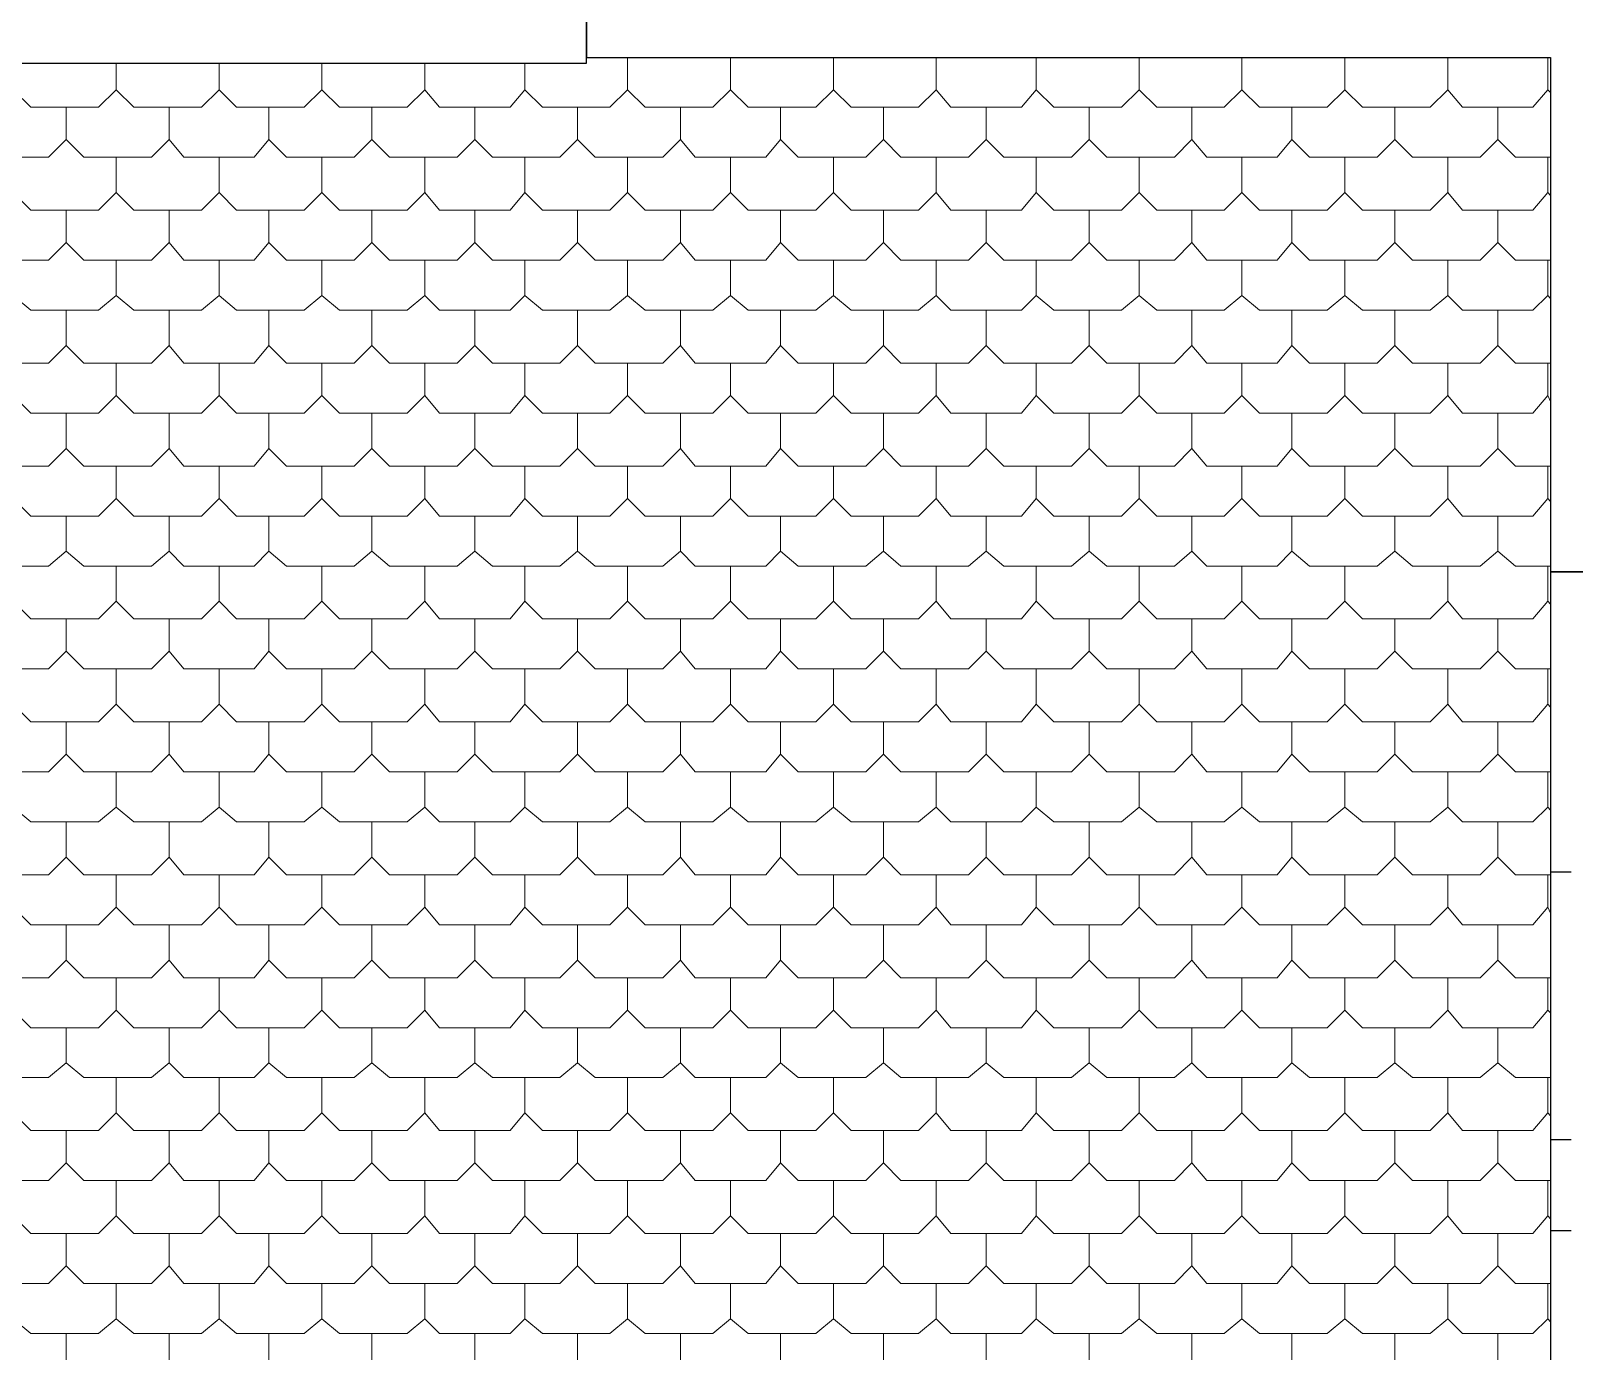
# Model space of a CAD drawing. Header units: millimetres. Extents: x 0 to 80.9, y 0 to 43.9.
# Drawn here: x 46.85 to 53.58, y 15.19 to 20.95 of the extents above; entities that cross this region are included whole.
import ezdxf

# ---------------------------------------------------------------- set-up
doc = ezdxf.new("R2010")
doc.units = ezdxf.units.MM
for name, color, linetype in [('PDF_014408$A$doors_windows.2D_Pen_No__4', 7, 'Continuous'), ('PDF_014408$A$Stairs_Pen_No__4', 7, 'Continuous'), ('PDF_014408$A$walls.inside_Pen_No__4', 7, 'Continuous'), ('PDF_014408$BL-ROOF', 7, 'Continuous'), ('PDF_014408$WA-EXT', 7, 'Continuous')]:
    doc.layers.add(name, color=color, linetype=linetype)

msp = doc.modelspace()

# ---------------------------------------------------------------- linework, layer by layer
at = {"layer": 'PDF_014408$A$doors_windows.2D_Pen_No__4', "lineweight": 25}
for points in [[(53.4814, 17.2843), (53.5712, 17.2843)], [(53.4814, 16.1175), (53.5712, 16.1175)], [(53.4814, 15.72), (53.5712, 15.72)]]:
    msp.add_lwpolyline(points, dxfattribs=at)
at = {"layer": 'PDF_014408$A$Stairs_Pen_No__4', "lineweight": 25}
msp.add_lwpolyline([(49.2758, 20.8104), (49.2758, 21.6054)], dxfattribs=at)
at = {"layer": 'PDF_014408$A$walls.inside_Pen_No__4', "lineweight": 25}
msp.add_lwpolyline([(53.4814, 18.6178), (53.4814, 10.5911)], dxfattribs=at)
at = {"layer": 'PDF_014408$BL-ROOF', "lineweight": 9}
msp.add_lwpolyline([(53.4814, 12.3606), (53.4814, 20.8361), (49.2758, 20.8361), (49.2758, 20.8104), (26.2342, 20.8104), (26.2342, 21.8234), (18.5409, 21.8234), (9.0781, 12.3606)], close=True, dxfattribs=at)
for points in [[(46.7754, 20.695), (46.8524, 20.6181), (47.1473, 20.6181), (47.2242, 20.695), (47.2242, 20.8104)], [(47.2242, 20.695), (47.3011, 20.6181), (47.596, 20.6181), (47.673, 20.695), (47.673, 20.8104)], [(47.673, 20.695), (47.7499, 20.6181), (48.0448, 20.6181), (48.1218, 20.695), (48.1218, 20.8104)], [(48.1218, 20.695), (48.1987, 20.6181), (48.4936, 20.6181), (48.5705, 20.695), (48.5705, 20.8104)], [(48.5705, 20.695), (48.6346, 20.6181), (48.9424, 20.6181), (49.0065, 20.695), (49.0065, 20.8104)], [(49.0065, 20.695), (49.0834, 20.6181), (49.3783, 20.6181), (49.4553, 20.695), (49.4553, 20.8361)], [(49.4553, 20.695), (49.5322, 20.6181), (49.8271, 20.6181), (49.904, 20.695), (49.904, 20.8361)], [(49.904, 20.695), (49.981, 20.6181), (50.2759, 20.6181), (50.3528, 20.695), (50.3528, 20.8361)], [(50.3528, 20.695), (50.4298, 20.6181), (50.7247, 20.6181), (50.8016, 20.695), (50.8016, 20.8361)], [(50.8016, 20.695), (50.8657, 20.6181), (51.1734, 20.6181), (51.2376, 20.695), (51.2376, 20.8361)], [(51.2376, 20.695), (51.3145, 20.6181), (51.6094, 20.6181), (51.6863, 20.695), (51.6863, 20.8361)], [(51.6863, 20.695), (51.7633, 20.6181), (52.0582, 20.6181), (52.1351, 20.695), (52.1351, 20.8361)], [(52.1351, 20.695), (52.212, 20.6181), (52.507, 20.6181), (52.5839, 20.695), (52.5839, 20.8361)], [(52.5839, 20.695), (52.6608, 20.6181), (52.9557, 20.6181), (53.0327, 20.695), (53.0327, 20.8361)], [(53.0327, 20.695), (53.0968, 20.6181), (53.4045, 20.6181), (53.4686, 20.695), (53.4686, 20.8361)], [(53.4686, 20.695), (53.4814, 20.6822)], [(46.5574, 20.4771), (46.6344, 20.4001), (46.9293, 20.4001), (47.0062, 20.4771), (47.0062, 20.6181)], [(47.0062, 20.4771), (47.0832, 20.4001), (47.3781, 20.4001), (47.455, 20.4771), (47.455, 20.6181)], [(47.455, 20.4771), (47.5191, 20.4001), (47.8268, 20.4001), (47.891, 20.4771), (47.891, 20.6181)], [(47.891, 20.4771), (47.9679, 20.4001), (48.2628, 20.4001), (48.3397, 20.4771), (48.3397, 20.6181)], [(48.3397, 20.4771), (48.4167, 20.4001), (48.7116, 20.4001), (48.7885, 20.4771), (48.7885, 20.6181)], [(48.7885, 20.4771), (48.8654, 20.4001), (49.1604, 20.4001), (49.2373, 20.4771), (49.2373, 20.6181)], [(49.2373, 20.4771), (49.3142, 20.4001), (49.6091, 20.4001), (49.6861, 20.4771), (49.6861, 20.6181)], [(49.6861, 20.4771), (49.7502, 20.4001), (50.0579, 20.4001), (50.122, 20.4771), (50.122, 20.6181)], [(50.122, 20.4771), (50.199, 20.4001), (50.4939, 20.4001), (50.5708, 20.4771), (50.5708, 20.6181)], [(50.5708, 20.4771), (50.6477, 20.4001), (50.9426, 20.4001), (51.0196, 20.4771), (51.0196, 20.6181)], [(51.0196, 20.4771), (51.0965, 20.4001), (51.3914, 20.4001), (51.4684, 20.4771), (51.4684, 20.6181)], [(51.4684, 20.4771), (51.5453, 20.4001), (51.8402, 20.4001), (51.9171, 20.4771), (51.9171, 20.6181)], [(51.9171, 20.4771), (51.9812, 20.4001), (52.289, 20.4001), (52.3531, 20.4771), (52.3531, 20.6181)], [(52.3531, 20.4771), (52.43, 20.4001), (52.7249, 20.4001), (52.8019, 20.4771), (52.8019, 20.6181)], [(52.8019, 20.4771), (52.8788, 20.4001), (53.1737, 20.4001), (53.2506, 20.4771), (53.2506, 20.6181)], [(53.2506, 20.4771), (53.3276, 20.4001), (53.4814, 20.4001)], [(46.7754, 20.2463), (46.8524, 20.1693), (47.1473, 20.1693), (47.2242, 20.2463), (47.2242, 20.4001)], [(47.2242, 20.2463), (47.3011, 20.1693), (47.596, 20.1693), (47.673, 20.2463), (47.673, 20.4001)], [(47.673, 20.2463), (47.7499, 20.1693), (48.0448, 20.1693), (48.1218, 20.2463), (48.1218, 20.4001)], [(48.1218, 20.2463), (48.1987, 20.1693), (48.4936, 20.1693), (48.5705, 20.2463), (48.5705, 20.4001)], [(48.5705, 20.2463), (48.6346, 20.1693), (48.9424, 20.1693), (49.0065, 20.2463), (49.0065, 20.4001)], [(49.0065, 20.2463), (49.0834, 20.1693), (49.3783, 20.1693), (49.4553, 20.2463), (49.4553, 20.4001)], [(49.4553, 20.2463), (49.5322, 20.1693), (49.8271, 20.1693), (49.904, 20.2463), (49.904, 20.4001)], [(49.904, 20.2463), (49.981, 20.1693), (50.2759, 20.1693), (50.3528, 20.2463), (50.3528, 20.4001)], [(50.3528, 20.2463), (50.4298, 20.1693), (50.7247, 20.1693), (50.8016, 20.2463), (50.8016, 20.4001)], [(50.8016, 20.2463), (50.8657, 20.1693), (51.1734, 20.1693), (51.2376, 20.2463), (51.2376, 20.4001)], [(51.2376, 20.2463), (51.3145, 20.1693), (51.6094, 20.1693), (51.6863, 20.2463), (51.6863, 20.4001)], [(51.6863, 20.2463), (51.7633, 20.1693), (52.0582, 20.1693), (52.1351, 20.2463), (52.1351, 20.4001)], [(52.1351, 20.2463), (52.212, 20.1693), (52.507, 20.1693), (52.5839, 20.2463), (52.5839, 20.4001)], [(52.5839, 20.2463), (52.6608, 20.1693), (52.9557, 20.1693), (53.0327, 20.2463), (53.0327, 20.4001)], [(53.0327, 20.2463), (53.0968, 20.1693), (53.4045, 20.1693), (53.4686, 20.2463), (53.4686, 20.4001)], [(53.4686, 20.2463), (53.4814, 20.2334)], [(46.5574, 20.0283), (46.6344, 19.9514), (46.9293, 19.9514), (47.0062, 20.0283), (47.0062, 20.1693)], [(47.0062, 20.0283), (47.0832, 19.9514), (47.3781, 19.9514), (47.455, 20.0283), (47.455, 20.1693)], [(47.455, 20.0283), (47.5191, 19.9514), (47.8268, 19.9514), (47.891, 20.0283), (47.891, 20.1693)], [(47.891, 20.0283), (47.9679, 19.9514), (48.2628, 19.9514), (48.3397, 20.0283), (48.3397, 20.1693)], [(48.3397, 20.0283), (48.4167, 19.9514), (48.7116, 19.9514), (48.7885, 20.0283), (48.7885, 20.1693)], [(48.7885, 20.0283), (48.8654, 19.9514), (49.1604, 19.9514), (49.2373, 20.0283), (49.2373, 20.1693)], [(49.2373, 20.0283), (49.3142, 19.9514), (49.6091, 19.9514), (49.6861, 20.0283), (49.6861, 20.1693)], [(49.6861, 20.0283), (49.7502, 19.9514), (50.0579, 19.9514), (50.122, 20.0283), (50.122, 20.1693)], [(50.122, 20.0283), (50.199, 19.9514), (50.4939, 19.9514), (50.5708, 20.0283), (50.5708, 20.1693)], [(50.5708, 20.0283), (50.6477, 19.9514), (50.9426, 19.9514), (51.0196, 20.0283), (51.0196, 20.1693)], [(51.0196, 20.0283), (51.0965, 19.9514), (51.3914, 19.9514), (51.4684, 20.0283), (51.4684, 20.1693)], [(51.4684, 20.0283), (51.5453, 19.9514), (51.8402, 19.9514), (51.9171, 20.0283), (51.9171, 20.1693)], [(51.9171, 20.0283), (51.9812, 19.9514), (52.289, 19.9514), (52.3531, 20.0283), (52.3531, 20.1693)], [(52.3531, 20.0283), (52.43, 19.9514), (52.7249, 19.9514), (52.8019, 20.0283), (52.8019, 20.1693)], [(52.8019, 20.0283), (52.8788, 19.9514), (53.1737, 19.9514), (53.2506, 20.0283), (53.2506, 20.1693)], [(53.2506, 20.0283), (53.3276, 19.9514), (53.4814, 19.9514)], [(46.7754, 19.7975), (46.8524, 19.7334), (47.1473, 19.7334), (47.2242, 19.7975), (47.2242, 19.9514)], [(47.2242, 19.7975), (47.3011, 19.7334), (47.596, 19.7334), (47.673, 19.7975), (47.673, 19.9514)], [(47.673, 19.7975), (47.7499, 19.7334), (48.0448, 19.7334), (48.1218, 19.7975), (48.1218, 19.9514)], [(48.1218, 19.7975), (48.1987, 19.7334), (48.4936, 19.7334), (48.5705, 19.7975), (48.5705, 19.9514)], [(48.5705, 19.7975), (48.6346, 19.7334), (48.9424, 19.7334), (49.0065, 19.7975), (49.0065, 19.9514)], [(49.0065, 19.7975), (49.0834, 19.7334), (49.3783, 19.7334), (49.4553, 19.7975), (49.4553, 19.9514)], [(49.4553, 19.7975), (49.5322, 19.7334), (49.8271, 19.7334), (49.904, 19.7975), (49.904, 19.9514)], [(49.904, 19.7975), (49.981, 19.7334), (50.2759, 19.7334), (50.3528, 19.7975), (50.3528, 19.9514)], [(50.3528, 19.7975), (50.4298, 19.7334), (50.7247, 19.7334), (50.8016, 19.7975), (50.8016, 19.9514)], [(50.8016, 19.7975), (50.8657, 19.7334), (51.1734, 19.7334), (51.2376, 19.7975), (51.2376, 19.9514)], [(51.2376, 19.7975), (51.3145, 19.7334), (51.6094, 19.7334), (51.6863, 19.7975), (51.6863, 19.9514)], [(51.6863, 19.7975), (51.7633, 19.7334), (52.0582, 19.7334), (52.1351, 19.7975), (52.1351, 19.9514)], [(52.1351, 19.7975), (52.212, 19.7334), (52.507, 19.7334), (52.5839, 19.7975), (52.5839, 19.9514)], [(52.5839, 19.7975), (52.6608, 19.7334), (52.9557, 19.7334), (53.0327, 19.7975), (53.0327, 19.9514)], [(53.0327, 19.7975), (53.0968, 19.7334), (53.4045, 19.7334), (53.4686, 19.7975), (53.4686, 19.9514)], [(53.4686, 19.7975), (53.4814, 19.7847)], [(46.5574, 19.5795), (46.6344, 19.5026), (46.9293, 19.5026), (47.0062, 19.5795), (47.0062, 19.7334)], [(47.0062, 19.5795), (47.0832, 19.5026), (47.3781, 19.5026), (47.455, 19.5795), (47.455, 19.7334)], [(47.455, 19.5795), (47.5191, 19.5026), (47.8268, 19.5026), (47.891, 19.5795), (47.891, 19.7334)], [(47.891, 19.5795), (47.9679, 19.5026), (48.2628, 19.5026), (48.3397, 19.5795), (48.3397, 19.7334)], [(48.3397, 19.5795), (48.4167, 19.5026), (48.7116, 19.5026), (48.7885, 19.5795), (48.7885, 19.7334)], [(48.7885, 19.5795), (48.8654, 19.5026), (49.1604, 19.5026), (49.2373, 19.5795), (49.2373, 19.7334)], [(49.2373, 19.5795), (49.3142, 19.5026), (49.6091, 19.5026), (49.6861, 19.5795), (49.6861, 19.7334)], [(49.6861, 19.5795), (49.7502, 19.5026), (50.0579, 19.5026), (50.122, 19.5795), (50.122, 19.7334)], [(50.122, 19.5795), (50.199, 19.5026), (50.4939, 19.5026), (50.5708, 19.5795), (50.5708, 19.7334)], [(50.5708, 19.5795), (50.6477, 19.5026), (50.9426, 19.5026), (51.0196, 19.5795), (51.0196, 19.7334)], [(51.0196, 19.5795), (51.0965, 19.5026), (51.3914, 19.5026), (51.4684, 19.5795), (51.4684, 19.7334)], [(51.4684, 19.5795), (51.5453, 19.5026), (51.8402, 19.5026), (51.9171, 19.5795), (51.9171, 19.7334)], [(51.9171, 19.5795), (51.9812, 19.5026), (52.289, 19.5026), (52.3531, 19.5795), (52.3531, 19.7334)], [(52.3531, 19.5795), (52.43, 19.5026), (52.7249, 19.5026), (52.8019, 19.5795), (52.8019, 19.7334)], [(52.8019, 19.5795), (52.8788, 19.5026), (53.1737, 19.5026), (53.2506, 19.5795), (53.2506, 19.7334)], [(53.2506, 19.5795), (53.3276, 19.5026), (53.4814, 19.5026)], [(46.7754, 19.3615), (46.8524, 19.2846), (47.1473, 19.2846), (47.2242, 19.3615), (47.2242, 19.5026)], [(47.2242, 19.3615), (47.3011, 19.2846), (47.596, 19.2846), (47.673, 19.3615), (47.673, 19.5026)], [(47.673, 19.3615), (47.7499, 19.2846), (48.0448, 19.2846), (48.1218, 19.3615), (48.1218, 19.5026)], [(48.1218, 19.3615), (48.1987, 19.2846), (48.4936, 19.2846), (48.5705, 19.3615), (48.5705, 19.5026)], [(48.5705, 19.3615), (48.6346, 19.2846), (48.9424, 19.2846), (49.0065, 19.3615), (49.0065, 19.5026)], [(49.0065, 19.3615), (49.0834, 19.2846), (49.3783, 19.2846), (49.4553, 19.3615), (49.4553, 19.5026)], [(49.4553, 19.3615), (49.5322, 19.2846), (49.8271, 19.2846), (49.904, 19.3615), (49.904, 19.5026)], [(49.904, 19.3615), (49.981, 19.2846), (50.2759, 19.2846), (50.3528, 19.3615), (50.3528, 19.5026)], [(50.3528, 19.3615), (50.4298, 19.2846), (50.7247, 19.2846), (50.8016, 19.3615), (50.8016, 19.5026)], [(50.8016, 19.3615), (50.8657, 19.2846), (51.1734, 19.2846), (51.2376, 19.3615), (51.2376, 19.5026)], [(51.2376, 19.3615), (51.3145, 19.2846), (51.6094, 19.2846), (51.6863, 19.3615), (51.6863, 19.5026)], [(51.6863, 19.3615), (51.7633, 19.2846), (52.0582, 19.2846), (52.1351, 19.3615), (52.1351, 19.5026)], [(52.1351, 19.3615), (52.212, 19.2846), (52.507, 19.2846), (52.5839, 19.3615), (52.5839, 19.5026)], [(52.5839, 19.3615), (52.6608, 19.2846), (52.9557, 19.2846), (53.0327, 19.3615), (53.0327, 19.5026)], [(53.0327, 19.3615), (53.0968, 19.2846), (53.4045, 19.2846), (53.4686, 19.3615), (53.4686, 19.5026)], [(53.4686, 19.3615), (53.4814, 19.3359)], [(46.5574, 19.1307), (46.6344, 19.0538), (46.9293, 19.0538), (47.0062, 19.1307), (47.0062, 19.2846)], [(47.0062, 19.1307), (47.0832, 19.0538), (47.3781, 19.0538), (47.455, 19.1307), (47.455, 19.2846)], [(47.455, 19.1307), (47.5191, 19.0538), (47.8268, 19.0538), (47.891, 19.1307), (47.891, 19.2846)], [(47.891, 19.1307), (47.9679, 19.0538), (48.2628, 19.0538), (48.3397, 19.1307), (48.3397, 19.2846)], [(48.3397, 19.1307), (48.4167, 19.0538), (48.7116, 19.0538), (48.7885, 19.1307), (48.7885, 19.2846)], [(48.7885, 19.1307), (48.8654, 19.0538), (49.1604, 19.0538), (49.2373, 19.1307), (49.2373, 19.2846)], [(49.2373, 19.1307), (49.3142, 19.0538), (49.6091, 19.0538), (49.6861, 19.1307), (49.6861, 19.2846)], [(49.6861, 19.1307), (49.7502, 19.0538), (50.0579, 19.0538), (50.122, 19.1307), (50.122, 19.2846)], [(50.122, 19.1307), (50.199, 19.0538), (50.4939, 19.0538), (50.5708, 19.1307), (50.5708, 19.2846)], [(50.5708, 19.1307), (50.6477, 19.0538), (50.9426, 19.0538), (51.0196, 19.1307), (51.0196, 19.2846)], [(51.0196, 19.1307), (51.0965, 19.0538), (51.3914, 19.0538), (51.4684, 19.1307), (51.4684, 19.2846)], [(51.4684, 19.1307), (51.5453, 19.0538), (51.8402, 19.0538), (51.9171, 19.1307), (51.9171, 19.2846)], [(51.9171, 19.1307), (51.9812, 19.0538), (52.289, 19.0538), (52.3531, 19.1307), (52.3531, 19.2846)], [(52.3531, 19.1307), (52.43, 19.0538), (52.7249, 19.0538), (52.8019, 19.1307), (52.8019, 19.2846)], [(52.8019, 19.1307), (52.8788, 19.0538), (53.1737, 19.0538), (53.2506, 19.1307), (53.2506, 19.2846)], [(53.2506, 19.1307), (53.3276, 19.0538), (53.4814, 19.0538)], [(46.7754, 18.9128), (46.8524, 18.8358), (47.1473, 18.8358), (47.2242, 18.9128), (47.2242, 19.0538)], [(47.2242, 18.9128), (47.3011, 18.8358), (47.596, 18.8358), (47.673, 18.9128), (47.673, 19.0538)], [(47.673, 18.9128), (47.7499, 18.8358), (48.0448, 18.8358), (48.1218, 18.9128), (48.1218, 19.0538)], [(48.1218, 18.9128), (48.1987, 18.8358), (48.4936, 18.8358), (48.5705, 18.9128), (48.5705, 19.0538)], [(48.5705, 18.9128), (48.6346, 18.8358), (48.9424, 18.8358), (49.0065, 18.9128), (49.0065, 19.0538)], [(49.0065, 18.9128), (49.0834, 18.8358), (49.3783, 18.8358), (49.4553, 18.9128), (49.4553, 19.0538)], [(49.4553, 18.9128), (49.5322, 18.8358), (49.8271, 18.8358), (49.904, 18.9128), (49.904, 19.0538)], [(49.904, 18.9128), (49.981, 18.8358), (50.2759, 18.8358), (50.3528, 18.9128), (50.3528, 19.0538)], [(50.3528, 18.9128), (50.4298, 18.8358), (50.7247, 18.8358), (50.8016, 18.9128), (50.8016, 19.0538)], [(50.8016, 18.9128), (50.8657, 18.8358), (51.1734, 18.8358), (51.2376, 18.9128), (51.2376, 19.0538)], [(51.2376, 18.9128), (51.3145, 18.8358), (51.6094, 18.8358), (51.6863, 18.9128), (51.6863, 19.0538)], [(51.6863, 18.9128), (51.7633, 18.8358), (52.0582, 18.8358), (52.1351, 18.9128), (52.1351, 19.0538)], [(52.1351, 18.9128), (52.212, 18.8358), (52.507, 18.8358), (52.5839, 18.9128), (52.5839, 19.0538)], [(52.5839, 18.9128), (52.6608, 18.8358), (52.9557, 18.8358), (53.0327, 18.9128), (53.0327, 19.0538)], [(53.0327, 18.9128), (53.0968, 18.8358), (53.4045, 18.8358), (53.4686, 18.9128), (53.4686, 19.0538)], [(53.4686, 18.9128), (53.4814, 18.8999)], [(46.5574, 18.682), (46.6344, 18.6178), (46.9293, 18.6178), (47.0062, 18.682), (47.0062, 18.8358)], [(47.0062, 18.682), (47.0832, 18.6178), (47.3781, 18.6178), (47.455, 18.682), (47.455, 18.8358)], [(47.455, 18.682), (47.5191, 18.6178), (47.8268, 18.6178), (47.891, 18.682), (47.891, 18.8358)], [(47.891, 18.682), (47.9679, 18.6178), (48.2628, 18.6178), (48.3397, 18.682), (48.3397, 18.8358)], [(48.3397, 18.682), (48.4167, 18.6178), (48.7116, 18.6178), (48.7885, 18.682), (48.7885, 18.8358)], [(48.7885, 18.682), (48.8654, 18.6178), (49.1604, 18.6178), (49.2373, 18.682), (49.2373, 18.8358)], [(49.2373, 18.682), (49.3142, 18.6178), (49.6091, 18.6178), (49.6861, 18.682), (49.6861, 18.8358)], [(49.6861, 18.682), (49.7502, 18.6178), (50.0579, 18.6178), (50.122, 18.682), (50.122, 18.8358)], [(50.122, 18.682), (50.199, 18.6178), (50.4939, 18.6178), (50.5708, 18.682), (50.5708, 18.8358)], [(50.5708, 18.682), (50.6477, 18.6178), (50.9426, 18.6178), (51.0196, 18.682), (51.0196, 18.8358)], [(51.0196, 18.682), (51.0965, 18.6178), (51.3914, 18.6178), (51.4684, 18.682), (51.4684, 18.8358)], [(51.4684, 18.682), (51.5453, 18.6178), (51.8402, 18.6178), (51.9171, 18.682), (51.9171, 18.8358)], [(51.9171, 18.682), (51.9812, 18.6178), (52.289, 18.6178), (52.3531, 18.682), (52.3531, 18.8358)], [(52.3531, 18.682), (52.43, 18.6178), (52.7249, 18.6178), (52.8019, 18.682), (52.8019, 18.8358)], [(52.8019, 18.682), (52.8788, 18.6178), (53.1737, 18.6178), (53.2506, 18.682), (53.2506, 18.8358)], [(53.2506, 18.682), (53.3276, 18.6178), (53.4814, 18.6178)], [(46.7754, 18.464), (46.8524, 18.3871), (47.1473, 18.3871), (47.2242, 18.464), (47.2242, 18.6178)], [(47.2242, 18.464), (47.3011, 18.3871), (47.596, 18.3871), (47.673, 18.464), (47.673, 18.6178)], [(47.673, 18.464), (47.7499, 18.3871), (48.0448, 18.3871), (48.1218, 18.464), (48.1218, 18.6178)], [(48.1218, 18.464), (48.1987, 18.3871), (48.4936, 18.3871), (48.5705, 18.464), (48.5705, 18.6178)], [(48.5705, 18.464), (48.6346, 18.3871), (48.9424, 18.3871), (49.0065, 18.464), (49.0065, 18.6178)], [(49.0065, 18.464), (49.0834, 18.3871), (49.3783, 18.3871), (49.4553, 18.464), (49.4553, 18.6178)], [(49.4553, 18.464), (49.5322, 18.3871), (49.8271, 18.3871), (49.904, 18.464), (49.904, 18.6178)], [(49.904, 18.464), (49.981, 18.3871), (50.2759, 18.3871), (50.3528, 18.464), (50.3528, 18.6178)], [(50.3528, 18.464), (50.4298, 18.3871), (50.7247, 18.3871), (50.8016, 18.464), (50.8016, 18.6178)], [(50.8016, 18.464), (50.8657, 18.3871), (51.1734, 18.3871), (51.2376, 18.464), (51.2376, 18.6178)], [(51.2376, 18.464), (51.3145, 18.3871), (51.6094, 18.3871), (51.6863, 18.464), (51.6863, 18.6178)], [(51.6863, 18.464), (51.7633, 18.3871), (52.0582, 18.3871), (52.1351, 18.464), (52.1351, 18.6178)], [(52.1351, 18.464), (52.212, 18.3871), (52.507, 18.3871), (52.5839, 18.464), (52.5839, 18.6178)], [(52.5839, 18.464), (52.6608, 18.3871), (52.9557, 18.3871), (53.0327, 18.464), (53.0327, 18.6178)], [(53.0327, 18.464), (53.0968, 18.3871), (53.4045, 18.3871), (53.4686, 18.464), (53.4686, 18.6178)], [(53.4686, 18.464), (53.4814, 18.4512)], [(46.5574, 18.246), (46.6344, 18.1691), (46.9293, 18.1691), (47.0062, 18.246), (47.0062, 18.3871)], [(47.0062, 18.246), (47.0832, 18.1691), (47.3781, 18.1691), (47.455, 18.246), (47.455, 18.3871)], [(47.455, 18.246), (47.5191, 18.1691), (47.8268, 18.1691), (47.891, 18.246), (47.891, 18.3871)], [(47.891, 18.246), (47.9679, 18.1691), (48.2628, 18.1691), (48.3397, 18.246), (48.3397, 18.3871)], [(48.3397, 18.246), (48.4167, 18.1691), (48.7116, 18.1691), (48.7885, 18.246), (48.7885, 18.3871)], [(48.7885, 18.246), (48.8654, 18.1691), (49.1604, 18.1691), (49.2373, 18.246), (49.2373, 18.3871)], [(49.2373, 18.246), (49.3142, 18.1691), (49.6091, 18.1691), (49.6861, 18.246), (49.6861, 18.3871)], [(49.6861, 18.246), (49.7502, 18.1691), (50.0579, 18.1691), (50.122, 18.246), (50.122, 18.3871)], [(50.122, 18.246), (50.199, 18.1691), (50.4939, 18.1691), (50.5708, 18.246), (50.5708, 18.3871)], [(50.5708, 18.246), (50.6477, 18.1691), (50.9426, 18.1691), (51.0196, 18.246), (51.0196, 18.3871)], [(51.0196, 18.246), (51.0965, 18.1691), (51.3914, 18.1691), (51.4684, 18.246), (51.4684, 18.3871)], [(51.4684, 18.246), (51.5453, 18.1691), (51.8402, 18.1691), (51.9171, 18.246), (51.9171, 18.3871)], [(51.9171, 18.246), (51.9812, 18.1691), (52.289, 18.1691), (52.3531, 18.246), (52.3531, 18.3871)], [(52.3531, 18.246), (52.43, 18.1691), (52.7249, 18.1691), (52.8019, 18.246), (52.8019, 18.3871)], [(52.8019, 18.246), (52.8788, 18.1691), (53.1737, 18.1691), (53.2506, 18.246), (53.2506, 18.3871)], [(53.2506, 18.246), (53.3276, 18.1691), (53.4814, 18.1691)], [(46.7754, 18.0152), (46.8524, 17.9383), (47.1473, 17.9383), (47.2242, 18.0152), (47.2242, 18.1691)], [(47.2242, 18.0152), (47.3011, 17.9383), (47.596, 17.9383), (47.673, 18.0152), (47.673, 18.1691)], [(47.673, 18.0152), (47.7499, 17.9383), (48.0448, 17.9383), (48.1218, 18.0152), (48.1218, 18.1691)], [(48.1218, 18.0152), (48.1987, 17.9383), (48.4936, 17.9383), (48.5705, 18.0152), (48.5705, 18.1691)], [(48.5705, 18.0152), (48.6346, 17.9383), (48.9424, 17.9383), (49.0065, 18.0152), (49.0065, 18.1691)], [(49.0065, 18.0152), (49.0834, 17.9383), (49.3783, 17.9383), (49.4553, 18.0152), (49.4553, 18.1691)], [(49.4553, 18.0152), (49.5322, 17.9383), (49.8271, 17.9383), (49.904, 18.0152), (49.904, 18.1691)], [(49.904, 18.0152), (49.981, 17.9383), (50.2759, 17.9383), (50.3528, 18.0152), (50.3528, 18.1691)], [(50.3528, 18.0152), (50.4298, 17.9383), (50.7247, 17.9383), (50.8016, 18.0152), (50.8016, 18.1691)], [(50.8016, 18.0152), (50.8657, 17.9383), (51.1734, 17.9383), (51.2376, 18.0152), (51.2376, 18.1691)], [(51.2376, 18.0152), (51.3145, 17.9383), (51.6094, 17.9383), (51.6863, 18.0152), (51.6863, 18.1691)], [(51.6863, 18.0152), (51.7633, 17.9383), (52.0582, 17.9383), (52.1351, 18.0152), (52.1351, 18.1691)], [(52.1351, 18.0152), (52.212, 17.9383), (52.507, 17.9383), (52.5839, 18.0152), (52.5839, 18.1691)], [(52.5839, 18.0152), (52.6608, 17.9383), (52.9557, 17.9383), (53.0327, 18.0152), (53.0327, 18.1691)], [(53.0327, 18.0152), (53.0968, 17.9383), (53.4045, 17.9383), (53.4686, 18.0152), (53.4686, 18.1691)], [(53.4686, 18.0152), (53.4814, 18.0024)], [(46.5574, 17.7972), (46.6344, 17.7203), (46.9293, 17.7203), (47.0062, 17.7972), (47.0062, 17.9383)], [(47.0062, 17.7972), (47.0832, 17.7203), (47.3781, 17.7203), (47.455, 17.7972), (47.455, 17.9383)], [(47.455, 17.7972), (47.5191, 17.7203), (47.8268, 17.7203), (47.891, 17.7972), (47.891, 17.9383)], [(47.891, 17.7972), (47.9679, 17.7203), (48.2628, 17.7203), (48.3397, 17.7972), (48.3397, 17.9383)], [(48.3397, 17.7972), (48.4167, 17.7203), (48.7116, 17.7203), (48.7885, 17.7972), (48.7885, 17.9383)], [(48.7885, 17.7972), (48.8654, 17.7203), (49.1604, 17.7203), (49.2373, 17.7972), (49.2373, 17.9383)], [(49.2373, 17.7972), (49.3142, 17.7203), (49.6091, 17.7203), (49.6861, 17.7972), (49.6861, 17.9383)], [(49.6861, 17.7972), (49.7502, 17.7203), (50.0579, 17.7203), (50.122, 17.7972), (50.122, 17.9383)], [(50.122, 17.7972), (50.199, 17.7203), (50.4939, 17.7203), (50.5708, 17.7972), (50.5708, 17.9383)], [(50.5708, 17.7972), (50.6477, 17.7203), (50.9426, 17.7203), (51.0196, 17.7972), (51.0196, 17.9383)], [(51.0196, 17.7972), (51.0965, 17.7203), (51.3914, 17.7203), (51.4684, 17.7972), (51.4684, 17.9383)], [(51.4684, 17.7972), (51.5453, 17.7203), (51.8402, 17.7203), (51.9171, 17.7972), (51.9171, 17.9383)], [(51.9171, 17.7972), (51.9812, 17.7203), (52.289, 17.7203), (52.3531, 17.7972), (52.3531, 17.9383)], [(52.3531, 17.7972), (52.43, 17.7203), (52.7249, 17.7203), (52.8019, 17.7972), (52.8019, 17.9383)], [(52.8019, 17.7972), (52.8788, 17.7203), (53.1737, 17.7203), (53.2506, 17.7972), (53.2506, 17.9383)], [(53.2506, 17.7972), (53.3276, 17.7203), (53.4814, 17.7203)], [(46.7754, 17.5664), (46.8524, 17.5023), (47.1473, 17.5023), (47.2242, 17.5664), (47.2242, 17.7203)], [(47.2242, 17.5664), (47.3011, 17.5023), (47.596, 17.5023), (47.673, 17.5664), (47.673, 17.7203)], [(47.673, 17.5664), (47.7499, 17.5023), (48.0448, 17.5023), (48.1218, 17.5664), (48.1218, 17.7203)], [(48.1218, 17.5664), (48.1987, 17.5023), (48.4936, 17.5023), (48.5705, 17.5664), (48.5705, 17.7203)], [(48.5705, 17.5664), (48.6346, 17.5023), (48.9424, 17.5023), (49.0065, 17.5664), (49.0065, 17.7203)], [(49.0065, 17.5664), (49.0834, 17.5023), (49.3783, 17.5023), (49.4553, 17.5664), (49.4553, 17.7203)], [(49.4553, 17.5664), (49.5322, 17.5023), (49.8271, 17.5023), (49.904, 17.5664), (49.904, 17.7203)], [(49.904, 17.5664), (49.981, 17.5023), (50.2759, 17.5023), (50.3528, 17.5664), (50.3528, 17.7203)], [(50.3528, 17.5664), (50.4298, 17.5023), (50.7247, 17.5023), (50.8016, 17.5664), (50.8016, 17.7203)], [(50.8016, 17.5664), (50.8657, 17.5023), (51.1734, 17.5023), (51.2376, 17.5664), (51.2376, 17.7203)], [(51.2376, 17.5664), (51.3145, 17.5023), (51.6094, 17.5023), (51.6863, 17.5664), (51.6863, 17.7203)], [(51.6863, 17.5664), (51.7633, 17.5023), (52.0582, 17.5023), (52.1351, 17.5664), (52.1351, 17.7203)], [(52.1351, 17.5664), (52.212, 17.5023), (52.507, 17.5023), (52.5839, 17.5664), (52.5839, 17.7203)], [(52.5839, 17.5664), (52.6608, 17.5023), (52.9557, 17.5023), (53.0327, 17.5664), (53.0327, 17.7203)], [(53.0327, 17.5664), (53.0968, 17.5023), (53.4045, 17.5023), (53.4686, 17.5664), (53.4686, 17.7203)], [(53.4686, 17.5664), (53.4814, 17.5536)], [(46.5574, 17.3485), (46.6344, 17.2715), (46.9293, 17.2715), (47.0062, 17.3485), (47.0062, 17.5023)], [(47.0062, 17.3485), (47.0832, 17.2715), (47.3781, 17.2715), (47.455, 17.3485), (47.455, 17.5023)], [(47.455, 17.3485), (47.5191, 17.2715), (47.8268, 17.2715), (47.891, 17.3485), (47.891, 17.5023)], [(47.891, 17.3485), (47.9679, 17.2715), (48.2628, 17.2715), (48.3397, 17.3485), (48.3397, 17.5023)], [(48.3397, 17.3485), (48.4167, 17.2715), (48.7116, 17.2715), (48.7885, 17.3485), (48.7885, 17.5023)], [(48.7885, 17.3485), (48.8654, 17.2715), (49.1604, 17.2715), (49.2373, 17.3485), (49.2373, 17.5023)], [(49.2373, 17.3485), (49.3142, 17.2715), (49.6091, 17.2715), (49.6861, 17.3485), (49.6861, 17.5023)], [(49.6861, 17.3485), (49.7502, 17.2715), (50.0579, 17.2715), (50.122, 17.3485), (50.122, 17.5023)], [(50.122, 17.3485), (50.199, 17.2715), (50.4939, 17.2715), (50.5708, 17.3485), (50.5708, 17.5023)], [(50.5708, 17.3485), (50.6477, 17.2715), (50.9426, 17.2715), (51.0196, 17.3485), (51.0196, 17.5023)], [(51.0196, 17.3485), (51.0965, 17.2715), (51.3914, 17.2715), (51.4684, 17.3485), (51.4684, 17.5023)], [(51.4684, 17.3485), (51.5453, 17.2715), (51.8402, 17.2715), (51.9171, 17.3485), (51.9171, 17.5023)], [(51.9171, 17.3485), (51.9812, 17.2715), (52.289, 17.2715), (52.3531, 17.3485), (52.3531, 17.5023)], [(52.3531, 17.3485), (52.43, 17.2715), (52.7249, 17.2715), (52.8019, 17.3485), (52.8019, 17.5023)], [(52.8019, 17.3485), (52.8788, 17.2715), (53.1737, 17.2715), (53.2506, 17.3485), (53.2506, 17.5023)], [(53.2506, 17.3485), (53.3276, 17.2715), (53.4814, 17.2715)], [(46.7754, 17.1305), (46.8524, 17.0535), (47.1473, 17.0535), (47.2242, 17.1305), (47.2242, 17.2715)], [(47.2242, 17.1305), (47.3011, 17.0535), (47.596, 17.0535), (47.673, 17.1305), (47.673, 17.2715)], [(47.673, 17.1305), (47.7499, 17.0535), (48.0448, 17.0535), (48.1218, 17.1305), (48.1218, 17.2715)], [(48.1218, 17.1305), (48.1987, 17.0535), (48.4936, 17.0535), (48.5705, 17.1305), (48.5705, 17.2715)], [(48.5705, 17.1305), (48.6346, 17.0535), (48.9424, 17.0535), (49.0065, 17.1305), (49.0065, 17.2715)], [(49.0065, 17.1305), (49.0834, 17.0535), (49.3783, 17.0535), (49.4553, 17.1305), (49.4553, 17.2715)], [(49.4553, 17.1305), (49.5322, 17.0535), (49.8271, 17.0535), (49.904, 17.1305), (49.904, 17.2715)], [(49.904, 17.1305), (49.981, 17.0535), (50.2759, 17.0535), (50.3528, 17.1305), (50.3528, 17.2715)], [(50.3528, 17.1305), (50.4298, 17.0535), (50.7247, 17.0535), (50.8016, 17.1305), (50.8016, 17.2715)], [(50.8016, 17.1305), (50.8657, 17.0535), (51.1734, 17.0535), (51.2376, 17.1305), (51.2376, 17.2715)], [(51.2376, 17.1305), (51.3145, 17.0535), (51.6094, 17.0535), (51.6863, 17.1305), (51.6863, 17.2715)], [(51.6863, 17.1305), (51.7633, 17.0535), (52.0582, 17.0535), (52.1351, 17.1305), (52.1351, 17.2715)], [(52.1351, 17.1305), (52.212, 17.0535), (52.507, 17.0535), (52.5839, 17.1305), (52.5839, 17.2715)], [(52.5839, 17.1305), (52.6608, 17.0535), (52.9557, 17.0535), (53.0327, 17.1305), (53.0327, 17.2715)], [(53.0327, 17.1305), (53.0968, 17.0535), (53.4045, 17.0535), (53.4686, 17.1305), (53.4686, 17.2715)], [(53.4686, 17.1305), (53.4814, 17.1048)], [(46.5574, 16.8997), (46.6344, 16.8227), (46.9293, 16.8227), (47.0062, 16.8997), (47.0062, 17.0535)], [(47.0062, 16.8997), (47.0832, 16.8227), (47.3781, 16.8227), (47.455, 16.8997), (47.455, 17.0535)], [(47.455, 16.8997), (47.5191, 16.8227), (47.8268, 16.8227), (47.891, 16.8997), (47.891, 17.0535)], [(47.891, 16.8997), (47.9679, 16.8227), (48.2628, 16.8227), (48.3397, 16.8997), (48.3397, 17.0535)], [(48.3397, 16.8997), (48.4167, 16.8227), (48.7116, 16.8227), (48.7885, 16.8997), (48.7885, 17.0535)], [(48.7885, 16.8997), (48.8654, 16.8227), (49.1604, 16.8227), (49.2373, 16.8997), (49.2373, 17.0535)], [(49.2373, 16.8997), (49.3142, 16.8227), (49.6091, 16.8227), (49.6861, 16.8997), (49.6861, 17.0535)], [(49.6861, 16.8997), (49.7502, 16.8227), (50.0579, 16.8227), (50.122, 16.8997), (50.122, 17.0535)], [(50.122, 16.8997), (50.199, 16.8227), (50.4939, 16.8227), (50.5708, 16.8997), (50.5708, 17.0535)], [(50.5708, 16.8997), (50.6477, 16.8227), (50.9426, 16.8227), (51.0196, 16.8997), (51.0196, 17.0535)], [(51.0196, 16.8997), (51.0965, 16.8227), (51.3914, 16.8227), (51.4684, 16.8997), (51.4684, 17.0535)], [(51.4684, 16.8997), (51.5453, 16.8227), (51.8402, 16.8227), (51.9171, 16.8997), (51.9171, 17.0535)], [(51.9171, 16.8997), (51.9812, 16.8227), (52.289, 16.8227), (52.3531, 16.8997), (52.3531, 17.0535)], [(52.3531, 16.8997), (52.43, 16.8227), (52.7249, 16.8227), (52.8019, 16.8997), (52.8019, 17.0535)], [(52.8019, 16.8997), (52.8788, 16.8227), (53.1737, 16.8227), (53.2506, 16.8997), (53.2506, 17.0535)], [(53.2506, 16.8997), (53.3276, 16.8227), (53.4814, 16.8227)], [(46.7754, 16.6817), (46.8524, 16.6048), (47.1473, 16.6048), (47.2242, 16.6817), (47.2242, 16.8227)], [(47.2242, 16.6817), (47.3011, 16.6048), (47.596, 16.6048), (47.673, 16.6817), (47.673, 16.8227)], [(47.673, 16.6817), (47.7499, 16.6048), (48.0448, 16.6048), (48.1218, 16.6817), (48.1218, 16.8227)], [(48.1218, 16.6817), (48.1987, 16.6048), (48.4936, 16.6048), (48.5705, 16.6817), (48.5705, 16.8227)], [(48.5705, 16.6817), (48.6346, 16.6048), (48.9424, 16.6048), (49.0065, 16.6817), (49.0065, 16.8227)], [(49.0065, 16.6817), (49.0834, 16.6048), (49.3783, 16.6048), (49.4553, 16.6817), (49.4553, 16.8227)], [(49.4553, 16.6817), (49.5322, 16.6048), (49.8271, 16.6048), (49.904, 16.6817), (49.904, 16.8227)], [(49.904, 16.6817), (49.981, 16.6048), (50.2759, 16.6048), (50.3528, 16.6817), (50.3528, 16.8227)], [(50.3528, 16.6817), (50.4298, 16.6048), (50.7247, 16.6048), (50.8016, 16.6817), (50.8016, 16.8227)], [(50.8016, 16.6817), (50.8657, 16.6048), (51.1734, 16.6048), (51.2376, 16.6817), (51.2376, 16.8227)], [(51.2376, 16.6817), (51.3145, 16.6048), (51.6094, 16.6048), (51.6863, 16.6817), (51.6863, 16.8227)], [(51.6863, 16.6817), (51.7633, 16.6048), (52.0582, 16.6048), (52.1351, 16.6817), (52.1351, 16.8227)], [(52.1351, 16.6817), (52.212, 16.6048), (52.507, 16.6048), (52.5839, 16.6817), (52.5839, 16.8227)], [(52.5839, 16.6817), (52.6608, 16.6048), (52.9557, 16.6048), (53.0327, 16.6817), (53.0327, 16.8227)], [(53.0327, 16.6817), (53.0968, 16.6048), (53.4045, 16.6048), (53.4686, 16.6817), (53.4686, 16.8227)], [(53.4686, 16.6817), (53.4814, 16.6689)], [(46.5574, 16.4509), (46.6344, 16.3868), (46.9293, 16.3868), (47.0062, 16.4509), (47.0062, 16.6048)], [(47.0062, 16.4509), (47.0832, 16.3868), (47.3781, 16.3868), (47.455, 16.4509), (47.455, 16.6048)], [(47.455, 16.4509), (47.5191, 16.3868), (47.8268, 16.3868), (47.891, 16.4509), (47.891, 16.6048)], [(47.891, 16.4509), (47.9679, 16.3868), (48.2628, 16.3868), (48.3397, 16.4509), (48.3397, 16.6048)], [(48.3397, 16.4509), (48.4167, 16.3868), (48.7116, 16.3868), (48.7885, 16.4509), (48.7885, 16.6048)], [(48.7885, 16.4509), (48.8654, 16.3868), (49.1604, 16.3868), (49.2373, 16.4509), (49.2373, 16.6048)], [(49.2373, 16.4509), (49.3142, 16.3868), (49.6091, 16.3868), (49.6861, 16.4509), (49.6861, 16.6048)], [(49.6861, 16.4509), (49.7502, 16.3868), (50.0579, 16.3868), (50.122, 16.4509), (50.122, 16.6048)], [(50.122, 16.4509), (50.199, 16.3868), (50.4939, 16.3868), (50.5708, 16.4509), (50.5708, 16.6048)], [(50.5708, 16.4509), (50.6477, 16.3868), (50.9426, 16.3868), (51.0196, 16.4509), (51.0196, 16.6048)], [(51.0196, 16.4509), (51.0965, 16.3868), (51.3914, 16.3868), (51.4684, 16.4509), (51.4684, 16.6048)], [(51.4684, 16.4509), (51.5453, 16.3868), (51.8402, 16.3868), (51.9171, 16.4509), (51.9171, 16.6048)], [(51.9171, 16.4509), (51.9812, 16.3868), (52.289, 16.3868), (52.3531, 16.4509), (52.3531, 16.6048)], [(52.3531, 16.4509), (52.43, 16.3868), (52.7249, 16.3868), (52.8019, 16.4509), (52.8019, 16.6048)], [(52.8019, 16.4509), (52.8788, 16.3868), (53.1737, 16.3868), (53.2506, 16.4509), (53.2506, 16.6048)], [(53.2506, 16.4509), (53.3276, 16.3868), (53.4814, 16.3868)], [(46.7754, 16.2329), (46.8524, 16.156), (47.1473, 16.156), (47.2242, 16.2329), (47.2242, 16.3868)], [(47.2242, 16.2329), (47.3011, 16.156), (47.596, 16.156), (47.673, 16.2329), (47.673, 16.3868)], [(47.673, 16.2329), (47.7499, 16.156), (48.0448, 16.156), (48.1218, 16.2329), (48.1218, 16.3868)], [(48.1218, 16.2329), (48.1987, 16.156), (48.4936, 16.156), (48.5705, 16.2329), (48.5705, 16.3868)], [(48.5705, 16.2329), (48.6346, 16.156), (48.9424, 16.156), (49.0065, 16.2329), (49.0065, 16.3868)], [(49.0065, 16.2329), (49.0834, 16.156), (49.3783, 16.156), (49.4553, 16.2329), (49.4553, 16.3868)], [(49.4553, 16.2329), (49.5322, 16.156), (49.8271, 16.156), (49.904, 16.2329), (49.904, 16.3868)], [(49.904, 16.2329), (49.981, 16.156), (50.2759, 16.156), (50.3528, 16.2329), (50.3528, 16.3868)], [(50.3528, 16.2329), (50.4298, 16.156), (50.7247, 16.156), (50.8016, 16.2329), (50.8016, 16.3868)], [(50.8016, 16.2329), (50.8657, 16.156), (51.1734, 16.156), (51.2376, 16.2329), (51.2376, 16.3868)], [(51.2376, 16.2329), (51.3145, 16.156), (51.6094, 16.156), (51.6863, 16.2329), (51.6863, 16.3868)], [(51.6863, 16.2329), (51.7633, 16.156), (52.0582, 16.156), (52.1351, 16.2329), (52.1351, 16.3868)], [(52.1351, 16.2329), (52.212, 16.156), (52.507, 16.156), (52.5839, 16.2329), (52.5839, 16.3868)], [(52.5839, 16.2329), (52.6608, 16.156), (52.9557, 16.156), (53.0327, 16.2329), (53.0327, 16.3868)], [(53.0327, 16.2329), (53.0968, 16.156), (53.4045, 16.156), (53.4686, 16.2329), (53.4686, 16.3868)], [(53.4686, 16.2329), (53.4814, 16.2201)], [(46.5574, 16.0149), (46.6344, 15.938), (46.9293, 15.938), (47.0062, 16.0149), (47.0062, 16.156)], [(47.0062, 16.0149), (47.0832, 15.938), (47.3781, 15.938), (47.455, 16.0149), (47.455, 16.156)], [(47.455, 16.0149), (47.5191, 15.938), (47.8268, 15.938), (47.891, 16.0149), (47.891, 16.156)], [(47.891, 16.0149), (47.9679, 15.938), (48.2628, 15.938), (48.3397, 16.0149), (48.3397, 16.156)], [(48.3397, 16.0149), (48.4167, 15.938), (48.7116, 15.938), (48.7885, 16.0149), (48.7885, 16.156)], [(48.7885, 16.0149), (48.8654, 15.938), (49.1604, 15.938), (49.2373, 16.0149), (49.2373, 16.156)], [(49.2373, 16.0149), (49.3142, 15.938), (49.6091, 15.938), (49.6861, 16.0149), (49.6861, 16.156)], [(49.6861, 16.0149), (49.7502, 15.938), (50.0579, 15.938), (50.122, 16.0149), (50.122, 16.156)], [(50.122, 16.0149), (50.199, 15.938), (50.4939, 15.938), (50.5708, 16.0149), (50.5708, 16.156)], [(50.5708, 16.0149), (50.6477, 15.938), (50.9426, 15.938), (51.0196, 16.0149), (51.0196, 16.156)], [(51.0196, 16.0149), (51.0965, 15.938), (51.3914, 15.938), (51.4684, 16.0149), (51.4684, 16.156)], [(51.4684, 16.0149), (51.5453, 15.938), (51.8402, 15.938), (51.9171, 16.0149), (51.9171, 16.156)], [(51.9171, 16.0149), (51.9812, 15.938), (52.289, 15.938), (52.3531, 16.0149), (52.3531, 16.156)], [(52.3531, 16.0149), (52.43, 15.938), (52.7249, 15.938), (52.8019, 16.0149), (52.8019, 16.156)], [(52.8019, 16.0149), (52.8788, 15.938), (53.1737, 15.938), (53.2506, 16.0149), (53.2506, 16.156)], [(53.2506, 16.0149), (53.3276, 15.938), (53.4814, 15.938)], [(46.7754, 15.7841), (46.8524, 15.7072), (47.1473, 15.7072), (47.2242, 15.7841), (47.2242, 15.938)], [(47.2242, 15.7841), (47.3011, 15.7072), (47.596, 15.7072), (47.673, 15.7841), (47.673, 15.938)], [(47.673, 15.7841), (47.7499, 15.7072), (48.0448, 15.7072), (48.1218, 15.7841), (48.1218, 15.938)], [(48.1218, 15.7841), (48.1987, 15.7072), (48.4936, 15.7072), (48.5705, 15.7841), (48.5705, 15.938)], [(48.5705, 15.7841), (48.6346, 15.7072), (48.9424, 15.7072), (49.0065, 15.7841), (49.0065, 15.938)], [(49.0065, 15.7841), (49.0834, 15.7072), (49.3783, 15.7072), (49.4553, 15.7841), (49.4553, 15.938)], [(49.4553, 15.7841), (49.5322, 15.7072), (49.8271, 15.7072), (49.904, 15.7841), (49.904, 15.938)], [(49.904, 15.7841), (49.981, 15.7072), (50.2759, 15.7072), (50.3528, 15.7841), (50.3528, 15.938)], [(50.3528, 15.7841), (50.4298, 15.7072), (50.7247, 15.7072), (50.8016, 15.7841), (50.8016, 15.938)], [(50.8016, 15.7841), (50.8657, 15.7072), (51.1734, 15.7072), (51.2376, 15.7841), (51.2376, 15.938)], [(51.2376, 15.7841), (51.3145, 15.7072), (51.6094, 15.7072), (51.6863, 15.7841), (51.6863, 15.938)], [(51.6863, 15.7841), (51.7633, 15.7072), (52.0582, 15.7072), (52.1351, 15.7841), (52.1351, 15.938)], [(52.1351, 15.7841), (52.212, 15.7072), (52.507, 15.7072), (52.5839, 15.7841), (52.5839, 15.938)], [(52.5839, 15.7841), (52.6608, 15.7072), (52.9557, 15.7072), (53.0327, 15.7841), (53.0327, 15.938)], [(53.0327, 15.7841), (53.0968, 15.7072), (53.4045, 15.7072), (53.4686, 15.7841), (53.4686, 15.938)], [(53.4686, 15.7841), (53.4814, 15.7713)], [(46.5574, 15.5662), (46.6344, 15.4892), (46.9293, 15.4892), (47.0062, 15.5662), (47.0062, 15.7072)], [(47.0062, 15.5662), (47.0832, 15.4892), (47.3781, 15.4892), (47.455, 15.5662), (47.455, 15.7072)], [(47.455, 15.5662), (47.5191, 15.4892), (47.8268, 15.4892), (47.891, 15.5662), (47.891, 15.7072)], [(47.891, 15.5662), (47.9679, 15.4892), (48.2628, 15.4892), (48.3397, 15.5662), (48.3397, 15.7072)], [(48.3397, 15.5662), (48.4167, 15.4892), (48.7116, 15.4892), (48.7885, 15.5662), (48.7885, 15.7072)], [(48.7885, 15.5662), (48.8654, 15.4892), (49.1604, 15.4892), (49.2373, 15.5662), (49.2373, 15.7072)], [(49.2373, 15.5662), (49.3142, 15.4892), (49.6091, 15.4892), (49.6861, 15.5662), (49.6861, 15.7072)], [(49.6861, 15.5662), (49.7502, 15.4892), (50.0579, 15.4892), (50.122, 15.5662), (50.122, 15.7072)], [(50.122, 15.5662), (50.199, 15.4892), (50.4939, 15.4892), (50.5708, 15.5662), (50.5708, 15.7072)], [(50.5708, 15.5662), (50.6477, 15.4892), (50.9426, 15.4892), (51.0196, 15.5662), (51.0196, 15.7072)], [(51.0196, 15.5662), (51.0965, 15.4892), (51.3914, 15.4892), (51.4684, 15.5662), (51.4684, 15.7072)], [(51.4684, 15.5662), (51.5453, 15.4892), (51.8402, 15.4892), (51.9171, 15.5662), (51.9171, 15.7072)], [(51.9171, 15.5662), (51.9812, 15.4892), (52.289, 15.4892), (52.3531, 15.5662), (52.3531, 15.7072)], [(52.3531, 15.5662), (52.43, 15.4892), (52.7249, 15.4892), (52.8019, 15.5662), (52.8019, 15.7072)], [(52.8019, 15.5662), (52.8788, 15.4892), (53.1737, 15.4892), (53.2506, 15.5662), (53.2506, 15.7072)], [(53.2506, 15.5662), (53.3276, 15.4892), (53.4814, 15.4892)], [(46.7754, 15.3354), (46.8524, 15.2713), (47.1473, 15.2713), (47.2242, 15.3354), (47.2242, 15.4892)], [(47.2242, 15.3354), (47.3011, 15.2713), (47.596, 15.2713), (47.673, 15.3354), (47.673, 15.4892)], [(47.673, 15.3354), (47.7499, 15.2713), (48.0448, 15.2713), (48.1218, 15.3354), (48.1218, 15.4892)], [(48.1218, 15.3354), (48.1987, 15.2713), (48.4936, 15.2713), (48.5705, 15.3354), (48.5705, 15.4892)], [(48.5705, 15.3354), (48.6346, 15.2713), (48.9424, 15.2713), (49.0065, 15.3354), (49.0065, 15.4892)], [(49.0065, 15.3354), (49.0834, 15.2713), (49.3783, 15.2713), (49.4553, 15.3354), (49.4553, 15.4892)], [(49.4553, 15.3354), (49.5322, 15.2713), (49.8271, 15.2713), (49.904, 15.3354), (49.904, 15.4892)], [(49.904, 15.3354), (49.981, 15.2713), (50.2759, 15.2713), (50.3528, 15.3354), (50.3528, 15.4892)], [(50.3528, 15.3354), (50.4298, 15.2713), (50.7247, 15.2713), (50.8016, 15.3354), (50.8016, 15.4892)], [(50.8016, 15.3354), (50.8657, 15.2713), (51.1734, 15.2713), (51.2376, 15.3354), (51.2376, 15.4892)], [(51.2376, 15.3354), (51.3145, 15.2713), (51.6094, 15.2713), (51.6863, 15.3354), (51.6863, 15.4892)], [(51.6863, 15.3354), (51.7633, 15.2713), (52.0582, 15.2713), (52.1351, 15.3354), (52.1351, 15.4892)], [(52.1351, 15.3354), (52.212, 15.2713), (52.507, 15.2713), (52.5839, 15.3354), (52.5839, 15.4892)], [(52.5839, 15.3354), (52.6608, 15.2713), (52.9557, 15.2713), (53.0327, 15.3354), (53.0327, 15.4892)], [(53.0327, 15.3354), (53.0968, 15.2713), (53.4045, 15.2713), (53.4686, 15.3354), (53.4686, 15.4892)], [(53.4686, 15.3354), (53.4814, 15.3225)], [(46.5574, 15.1174), (46.6344, 15.0405), (46.9293, 15.0405), (47.0062, 15.1174), (47.0062, 15.2713)], [(47.0062, 15.1174), (47.0832, 15.0405), (47.3781, 15.0405), (47.455, 15.1174), (47.455, 15.2713)], [(47.455, 15.1174), (47.5191, 15.0405), (47.8268, 15.0405), (47.891, 15.1174), (47.891, 15.2713)], [(47.891, 15.1174), (47.9679, 15.0405), (48.2628, 15.0405), (48.3397, 15.1174), (48.3397, 15.2713)], [(48.3397, 15.1174), (48.4167, 15.0405), (48.7116, 15.0405), (48.7885, 15.1174), (48.7885, 15.2713)], [(48.7885, 15.1174), (48.8654, 15.0405), (49.1604, 15.0405), (49.2373, 15.1174), (49.2373, 15.2713)], [(49.2373, 15.1174), (49.3142, 15.0405), (49.6091, 15.0405), (49.6861, 15.1174), (49.6861, 15.2713)], [(49.6861, 15.1174), (49.7502, 15.0405), (50.0579, 15.0405), (50.122, 15.1174), (50.122, 15.2713)], [(50.122, 15.1174), (50.199, 15.0405), (50.4939, 15.0405), (50.5708, 15.1174), (50.5708, 15.2713)], [(50.5708, 15.1174), (50.6477, 15.0405), (50.9426, 15.0405), (51.0196, 15.1174), (51.0196, 15.2713)], [(51.0196, 15.1174), (51.0965, 15.0405), (51.3914, 15.0405), (51.4684, 15.1174), (51.4684, 15.2713)], [(51.4684, 15.1174), (51.5453, 15.0405), (51.8402, 15.0405), (51.9171, 15.1174), (51.9171, 15.2713)], [(51.9171, 15.1174), (51.9812, 15.0405), (52.289, 15.0405), (52.3531, 15.1174), (52.3531, 15.2713)], [(52.3531, 15.1174), (52.43, 15.0405), (52.7249, 15.0405), (52.8019, 15.1174), (52.8019, 15.2713)], [(52.8019, 15.1174), (52.8788, 15.0405), (53.1737, 15.0405), (53.2506, 15.1174), (53.2506, 15.2713)]]:
    msp.add_lwpolyline(points, dxfattribs=at)
at = {"layer": 'PDF_014408$WA-EXT', "lineweight": 25}
for points in [[(49.2758, 21.6054), (49.0193, 21.6054), (49.0193, 21.0669), (26.4907, 21.0669), (26.2342, 20.8104), (49.2758, 20.8104)], [(53.7379, 18.5922), (53.7379, 21.0925), (49.2758, 21.0925), (49.2758, 20.8361), (53.4814, 20.8361), (53.4814, 18.5922)]]:
    msp.add_lwpolyline(points, close=True, dxfattribs=at)
msp.add_lwpolyline([(65.4317, 18.5922), (65.4317, 18.3358), (66.278, 18.3358), (66.278, 10.8476), (61.7261, 10.8476), (53.7379, 10.8476), (53.7379, 18.3358), (61.7261, 18.3358), (64.0085, 18.3358), (64.0085, 18.5922), (53.7379, 18.5922), (53.4814, 18.5922), (53.4814, 10.5911), (66.5345, 10.5911), (66.5345, 18.5922), (65.4317, 18.5922), (65.4317, 18.464)], dxfattribs=at)

doc.saveas('drawing.dxf')
